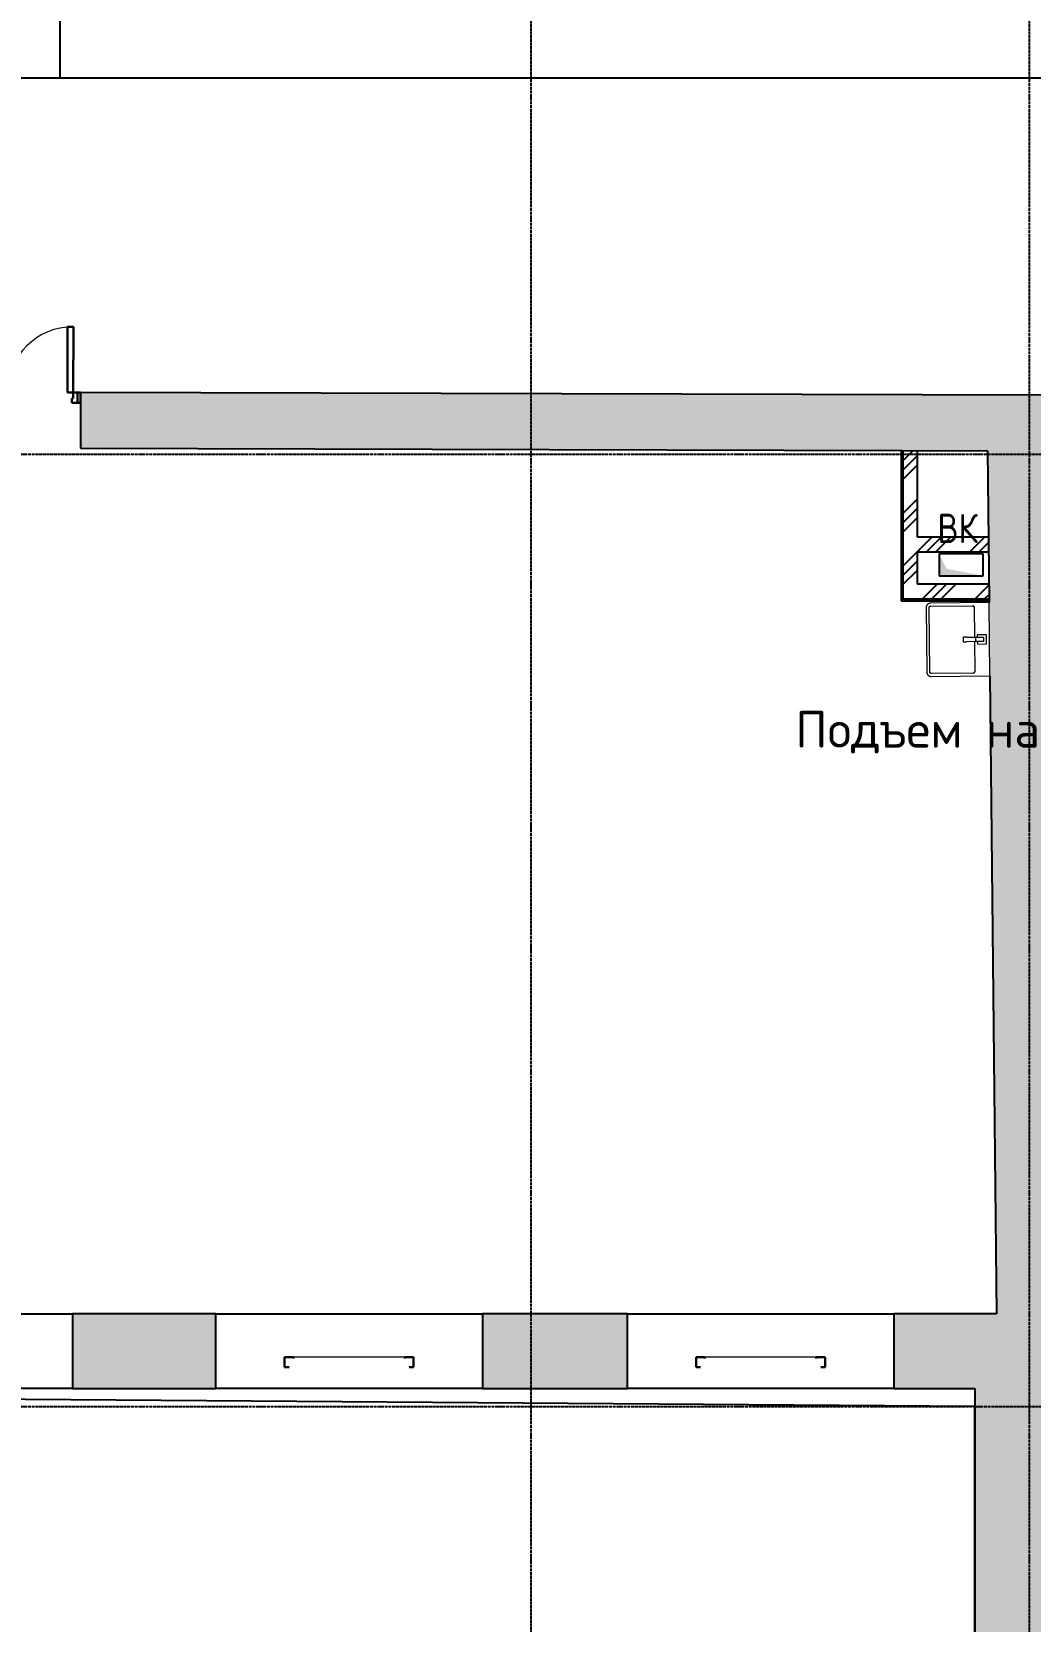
# Model space of a CAD drawing. Header units: millimetres. Extents: x -99936 to 523262, y -63190 to 327013.
# Drawn here: x 143740 to 150555, y 791 to 11641 of the extents above; entities that cross this region are included whole.
import ezdxf
from ezdxf import colors
from ezdxf.entities.mleader import LeaderData, LeaderLine
from ezdxf.math import Vec2, Vec3

# ---------------------------------------------------------------- set-up
doc = ezdxf.new("R2010")
doc.units = ezdxf.units.MM
for name, pattern in [('ADSK_Линия сетки', [25, 20, -2.5, 0, -2.5]), ('ADSK_Сверху', [4.5, 3, -1.5]), ('ADSK_Снесено', [4.5, 3, -1.5])]:
    doc.linetypes.add(name, pattern=pattern)
for name, color, linetype, lineweight, true_color in [('_ Окна', 5, 'Continuous', 30, 0x0000ff), ('Линии', 7, 'Continuous', 9, 0x00a600), ('Стены внутренние', 5, 'Continuous', 18, 0x0000ff), ('Стены наружные', 1, 'ADSK_Снесено', 18, 0xff0000)]:
    doc.layers.add(name, color=color, linetype=linetype, lineweight=lineweight, true_color=true_color)
for name, color, linetype, lineweight in [('Аннотация', 7, 'Continuous', 9), ('Двери', 251, 'Continuous', 18), ('Окна', 251, 'Continuous', 18), ('Сантехника', 251, 'Continuous', 18), ('Узлы', 7, 'Continuous', 18)]:
    doc.layers.add(name, color=color, linetype=linetype, lineweight=lineweight)
doc.styles.add('GOST Common_2', font='GOST Common_0.ttf', dxfattribs={"width": 0.9, "height": 250})
doc.styles.add('ISOCPEUR', font='isocpeur.ttf', dxfattribs={"height": 250})
pattern_1 = [(45, (108139.4, 150), (-179.6051, 179.6051), []), (45, (108202.9, 150), (0, 359.2102), []), (45, (108075.9, 150), (0, 359.2102), [])]

# ---------------------------------------------------------------- blocks, each defined once
blk = doc.blocks.new('Витраж-тент со смещением вовне - 60мм 30 сдвиг-1466942-02 План 2-го этажа маркировочный')
at = {"layer": '_ Окна', "color": 161, "linetype": 'ADSK_Сверху', "true_color": 0xaaaaff}
for p, q in [((-440, 25), (-440, -45)), ((-440, 25), (-410, 25)), ((-440, -45), (-440, 25)), ((440, 25), (410, 25)), ((440, -45), (440, 25)), ((440, -45), (440, 25)), ((-380, -45), (-440, -45)), ((-380, -35), (-380, -45)), ((380, -35), (380, -45)), ((380, -45), (440, -45))]:
    blk.add_line(p, q, dxfattribs=at)
at = {"layer": 'Окна', "color": 161, "linetype": 'ADSK_Сверху', "true_color": 0xaaaaff}
blk.add_line((-380, -45), (380, -45), dxfattribs=at)
blk = doc.blocks.new('AC_Дверь_Двупольная - Д-28п 1500х2200h-V212-02 План 2-го этажа маркировочный')
at = {"layer": 'Двери', "lineweight": 30}
for p, q in [((-700, 1140), (-660, 1140)), ((-700, 190), (-700, 1140)), ((-660, 1140), (-660, 190)), ((700, 640), (660, 640)), ((660, 640), (660, 190)), ((700, 190), (700, 640)), ((-750, 190), (-730, 190)), ((-750, 120), (-750, 190)), ((-730, 120), (-750, 120)), ((-730, 190), (-700, 190)), ((-730, 120), (-730, 190)), ((-730, 190), (-730, 120)), ((-690, 120), (-730, 120)), ((-660, 190), (-700, 190)), ((-700, 190), (-700, 150)), ((-700, 150), (-690, 150)), ((-690, 150), (-690, 120)), ((660, 190), (700, 190)), ((700, 150), (690, 150)), ((690, 150), (690, 120)), ((690, 120), (730, 120)), ((730, 190), (700, 190)), ((700, 190), (700, 150)), ((730, 120), (730, 190)), ((750, 190), (730, 190)), ((730, 190), (730, 120)), ((730, 120), (750, 120)), ((750, 120), (750, 190))]:
    blk.add_line(p, q, dxfattribs=at)
at = {"layer": 'Двери'}
for centre, radius, start, end in [((-700, 190), 950, 360, 90), ((700, 190), 450, 90, 180)]:
    blk.add_arc(centre, radius, start, end, dxfattribs=at)
blk = doc.blocks.new('Parametric_Porcelain_bathroom_sink_20774 - 500х430мм-V220-02 План 2-го этажа маркировочный')
at = {"layer": 'Сантехника'}
for p, q in [((345, 570), (-95, 570)), ((-95, 550), (345, 550)), ((-125, 540), (-125, 140)), ((-105, 253), (-105, 540)), ((355, 540), (355, 253)), ((375, 140), (375, 540)), ((110, 243), (-95, 243)), ((93, 221), (93, 162)), ((110, 223), (95, 223)), ((140, 319), (110, 319)), ((110, 319), (110, 296)), ((140, 319), (110, 319)), ((110, 236), (110, 296)), ((110, 201), (110, 236)), ((140, 236), (110, 236)), ((140, 296), (140, 319)), ((140, 296), (140, 236)), ((345, 243), (140, 243)), ((140, 236), (140, 201)), ((155, 223), (140, 223)), ((156, 162), (156, 221)), ((-125, 140), (-120, 140)), ((-120, 140), (-115, 140)), ((-115, 140), (365, 140)), ((95, 160), (155, 160)), ((110, 181), (110, 201)), ((140, 181), (110, 181)), ((140, 201), (140, 181)), ((365, 140), (370, 140)), ((370, 140), (375, 140))]:
    blk.add_line(p, q, dxfattribs=at)
at = {"layer": 'Сантехника', "flags": 128}
for points in [[(-95, 570), (-96, 570), (-97, 570), (-99, 570), (-100, 570), (-101, 569), (-102, 569), (-103, 569), (-104, 568), (-106, 568), (-107, 568), (-108, 567), (-109, 567), (-110, 566), (-111, 565), (-112, 565), (-113, 564), (-114, 563), (-115, 563), (-116, 562), (-117, 561), (-117, 560), (-118, 559), (-119, 558), (-120, 557), (-120, 556), (-121, 555), (-121, 554), (-122, 553), (-123, 552), (-123, 551), (-123, 550), (-124, 549), (-124, 547), (-124, 546), (-125, 545), (-125, 544), (-125, 543), (-125, 542), (-125, 540), (-125, 540)], [(-105, 540), (-105, 540), (-105, 541), (-105, 541), (-105, 542), (-105, 542), (-105, 542), (-105, 543), (-104, 543), (-104, 544), (-104, 544), (-104, 544), (-104, 545), (-104, 545), (-103, 545), (-103, 546), (-103, 546), (-103, 546), (-103, 547), (-102, 547), (-102, 547), (-102, 547), (-101, 548), (-101, 548), (-101, 548), (-100, 548), (-100, 549), (-100, 549), (-99, 549), (-99, 549), (-99, 549), (-98, 549), (-98, 550), (-97, 550), (-97, 550), (-97, 550), (-96, 550), (-96, 550), (-96, 550), (-95, 550), (-95, 550)], [(-101, 548), (-101, 548), (-102, 548), (-102, 547), (-102, 547), (-102, 547)], [(-95, 550), (-95, 550), (-96, 550), (-96, 550), (-97, 550)], [(375, 540), (375, 541), (375, 542), (375, 544), (375, 545), (374, 546), (374, 547), (374, 548), (373, 549), (373, 551), (373, 552), (372, 553), (372, 554), (371, 555), (370, 556), (370, 557), (369, 558), (368, 559), (368, 560), (367, 561), (366, 562), (365, 562), (364, 563), (363, 564), (362, 565), (361, 565), (360, 566), (359, 566), (358, 567), (357, 568), (356, 568), (355, 568), (354, 569), (352, 569), (351, 569), (350, 570), (349, 570), (348, 570), (347, 570), (345, 570), (345, 570)], [(346, 550), (346, 550), (346, 550), (345, 550), (345, 550)], [(345, 550), (345, 550), (346, 550), (346, 550), (347, 550), (347, 550), (347, 550), (348, 550), (348, 549), (349, 549), (349, 549), (349, 549), (350, 549), (350, 549), (350, 548), (351, 548), (351, 548), (351, 548), (352, 548), (352, 547), (352, 547), (352, 547), (353, 546), (353, 546), (353, 546), (353, 545), (354, 545), (354, 545), (354, 544), (354, 544), (354, 544), (354, 543), (355, 543), (355, 542), (355, 542), (355, 542), (355, 541), (355, 541), (355, 541), (355, 540), (355, 540)], [(353, 546), (353, 546), (353, 547), (352, 547), (352, 547), (352, 547)], [(-105, 541), (-105, 541), (-105, 541), (-105, 540), (-105, 540)], [(355, 540), (355, 540), (355, 541), (355, 541), (355, 542)], [(-105, 253), (-105, 253), (-105, 252), (-105, 252), (-105, 252)], [(-95, 243), (-95, 243), (-96, 243), (-96, 243), (-97, 243), (-97, 243), (-97, 243), (-98, 244), (-98, 244), (-99, 244), (-99, 244), (-99, 244), (-100, 244), (-100, 244), (-100, 245), (-101, 245), (-101, 245), (-101, 245), (-102, 246), (-102, 246), (-102, 246), (-102, 246), (-103, 247), (-103, 247), (-103, 247), (-103, 248), (-104, 248), (-104, 248), (-104, 249), (-104, 249), (-104, 250), (-104, 250), (-105, 250), (-105, 251), (-105, 251), (-105, 251), (-105, 252), (-105, 252), (-105, 253), (-105, 253), (-105, 253)], [(-103, 247), (-103, 247), (-103, 247), (-102, 246), (-102, 246), (-102, 246)], [(-96, 243), (-96, 243), (-96, 243), (-95, 243), (-95, 243)], [(355, 253), (355, 253), (355, 252), (355, 252), (355, 252), (355, 251), (355, 251), (355, 250), (354, 250), (354, 250), (354, 249), (354, 249), (354, 249), (354, 248), (353, 248), (353, 248), (353, 247), (353, 247), (353, 247), (352, 246), (352, 246), (352, 246), (351, 245), (351, 245), (351, 245), (350, 245), (350, 245), (350, 244), (349, 244), (349, 244), (349, 244), (348, 244), (348, 244), (347, 243), (347, 243), (347, 243), (346, 243), (346, 243), (346, 243), (345, 243), (345, 243)], [(345, 243), (345, 243), (346, 243), (346, 243), (347, 243)], [(351, 245), (351, 245), (352, 246), (352, 246), (352, 246), (352, 246)], [(355, 252), (355, 252), (355, 253), (355, 253), (355, 253)]]:
    blk.add_lwpolyline(points, dxfattribs=at)
at = {"layer": 'Сантехника'}
for centre, radius, start, end in [((95, 221), 1.87, 120, 150), ((95, 221), 1.87, 90, 180), ((95, 221), 1.87, 120, 150), ((95, 221), 1.87, 120, 150), ((155, 221), 1.87, 0, 90), ((155, 221), 1.87, 30, 60), ((155, 221), 1.87, 30, 60), ((155, 221), 1.87, 30, 60), ((95, 162), 1.49, 180, 270), ((155, 162), 1.49, 270, 360)]:
    blk.add_arc(centre, radius, start, end, dxfattribs=at)

msp = doc.modelspace()

# ---------------------------------------------------------------- hatches: boundary and pattern name
at = {"layer": 'Стены внутренние', "lineweight": 25, "true_color": 0x636466}
h = msp.add_hatch(color=251, dxfattribs=at)
h.paths.add_polyline_path([(150643.874, 8780.409), (150640.001, 9160.42), (144072.229, 9177.781), (144072.229, 8797.78), (150641.871, 8780.414)])
h.paths.add_polyline_path([(142571.23, 8801.747), (142572.049, 9181.746), (135507.916, 9200.419), (135507.916, 8820.418), (142541.699, 8801.825)])
h.paths.add_polyline_path([(134006.917, 8824.385), (134007.736, 9204.384), (126996.32, 9222.918), (126996.32, 8842.916), (133964.74, 8824.497)])
h.paths.add_polyline_path([(125495.321, 8846.884), (125496.14, 9226.883), (123737.937, 9231.531), (123736.932, 8851.532), (125345.237, 8847.281)])
h.paths.add_polyline_path([(122236.938, 8855.497), (122237.757, 9235.496), (118638.715, 9245.009), (118638.715, 8865.008), (122211.129, 8855.565)])
h.paths.add_polyline_path([(117111.776, 8869.044), (117111.776, 9249.046), (116272.423, 9251.264), (116273.168, 8871.261), (117048.571, 8869.211)])
h = msp.add_hatch(dxfattribs=at)
h.set_pattern_fill('FP_1', color=251, style=0, pattern_type=2)
h.set_pattern_definition(pattern_1)
h.paths.add_polyline_path([(149685.395, 7869.431), (149785.395, 7869.431), (149785.395, 8782.678), (149685.395, 8782.942), (149685.395, 8057.313)])
msp.add_hatch(color=251, dxfattribs=at).paths.add_polyline_path([(150703.911, 2889.504), (150643.874, 8780.409), (150263.844, 8781.413), (150323.892, 2889.504), (150686.331, 2889.504)])
h = msp.add_hatch(dxfattribs=at)
h.set_pattern_fill('FP_1', color=251, style=0, pattern_type=2)
h.set_pattern_definition(pattern_1)
h.paths.add_polyline_path([(150270.876, 8091.428), (150269.857, 8191.428), (149785.395, 8191.428), (149785.395, 8091.428), (150263.844, 8091.428)])
h = msp.add_hatch(dxfattribs=at)
h.set_pattern_fill('FP_1', color=251, style=0, pattern_type=2)
h.set_pattern_definition(pattern_1)
h.paths.add_polyline_path([(150274.158, 7769.431), (150273.138, 7869.431), (149685.395, 7869.431), (149685.395, 7769.431), (150265.162, 7769.431)])
at = {"layer": 'Стены наружные', "linetype": 'Continuous', "lineweight": 25, "true_color": 0x636466}
h = msp.add_hatch(color=251, dxfattribs=at)
h.paths.add_polyline_path([(150165.663, 2379.504), (150686.331, 2379.504), (150686.331, 2889.504), (149625.024, 2889.504), (149625.024, 2379.504)])
h.paths.add_polyline_path([(147805.024, 2379.504), (147805.024, 2889.504), (146815.585, 2889.504), (146815.585, 2379.504), (147624.341, 2379.504)])
h.paths.add_polyline_path([(144016.976, 2379.504), (144995.585, 2379.504), (144995.585, 2889.504), (144016.976, 2889.504), (144016.976, 2714.833)])
h.paths.add_polyline_path([(141209.006, 2379.504), (142196.976, 2379.504), (142196.976, 2889.504), (141209.006, 2889.504), (141209.006, 2714.833)])
h.paths.add_polyline_path([(138659.84, 2379.504), (139389.006, 2379.504), (139389.006, 2889.504), (138360.259, 2889.504), (138360.259, 2379.504)])
h.paths.add_polyline_path([(135333.348, 2379.504), (136540.259, 2379.504), (136540.259, 2889.504), (135333.348, 2889.504), (135333.348, 2714.833)])
h.paths.add_polyline_path([(132532.856, 2379.504), (133933.348, 2379.504), (133933.348, 2889.504), (132532.856, 2889.504), (132532.856, 2714.833)])
h.paths.add_polyline_path([(131132.856, 2379.504), (131132.856, 2889.504), (129903.4, 2889.504), (129903.4, 2379.504), (130908.573, 2379.504)])
h.paths.add_polyline_path([(127919.581, 2379.504), (128083.4, 2379.504), (128083.4, 2889.504), (127094.762, 2889.504), (127094.762, 2379.504), (127293.772, 2379.504)])
h.paths.add_polyline_path([(125274.762, 2379.504), (125274.762, 2889.504), (124257.121, 2889.504), (124257.121, 2379.504), (124752.451, 2379.504)])
h.paths.add_polyline_path([(116412.397, 2379.504), (116813.139, 2379.504), (116813.139, 2889.504), (116412.397, 2889.504), (116412.397, 2749.367)])
h.paths.add_polyline_path([(122004.705, 2379.504), (122437.121, 2379.504), (122437.121, 2889.504), (121410.898, 2889.504), (121410.898, 2379.504)])
h.paths.add_polyline_path([(119590.898, 2379.504), (119590.898, 2889.504), (118633.139, 2889.504), (118633.139, 2379.504)])
msp.add_hatch(color=251, dxfattribs=at).paths.add_polyline_path([(150686.331, 300.232), (150686.331, 2379.504), (150176.331, 2379.504), (150176.331, 300.232), (150517.101, 300.232)])
at = {"layer": 'Узлы', "lineweight": 25, "true_color": 0x636466}
msp.add_hatch(color=251, dxfattribs=at).paths.add_polyline_path([(150165.663, 7926.431), (150232.491, 7926.763), (149983.672, 7975.928), (149934.175, 8076.431), (149934.175, 7926.431), (149983.672, 7926.431)])

# ---------------------------------------------------------------- linework, layer by layer
at = {"linetype": 'ADSK_Линия сетки', "lineweight": 25}
for p, q in [((147149.31, -3863.552), (147149.31, 21818.801)), ((150549.31, -3863.552), (150549.31, 21818.801)), ((97053.175, 8756.788), (165281.118, 8756.788)), ((97053.175, 2256.788), (165281.118, 2256.788))]:
    msp.add_line(p, q, dxfattribs=at)
at = {"color": 251, "lineweight": 25, "true_color": 0x636466}
for points in [[(154172.612, 21084.059), (154172.612, 43909.207), (164172.017, 43909.207), (164353.349, 8682.302), (158072.8, 8682.302), (158072.8, 300.232), (150176.331, 300.232), (150176.331, 2256.788), (139375.373, 2336.478), (139475.795, 2335.737), (139475.795, -2582.567), (127112.043, -2582.567), (127112.043, 2336.478), (116412.397, 2336.478), (116412.397, 422.021), (108429.898, 456.788), (108429.898, 8679.252)], [(119444.636, 21068.632), (119440.718, 13720.182), (122426.973, 13716.632), (122426.973, 13206.632), (120564.563, 13206.632), (120564.563, 11328.12), (143932.168, 11328.12), (143932.168, 13716.632), (146881.304, 13716.632), (146869.103, 21084.059), (139456.416, 21084.059), (139456.416, 43675.127), (126595.235, 43675.127), (126595.235, 21068.632), (119444.636, 21068.632)], [(108910.526, 11328.12), (154861.073, 11328.12), (154859.252, 21054.566), (154172.612, 21084.059)]]:
    msp.add_lwpolyline(points, dxfattribs=at)
at = {"layer": 'Линии', "color": 251, "lineweight": 25, "true_color": 0x636466}
for p, q in [((149934.175, 8076.431), (149934.175, 7926.431)), ((150234.175, 8076.431), (149934.175, 8076.431)), ((150234.175, 7926.431), (150234.175, 8076.431)), ((149934.175, 7926.431), (150234.175, 7926.431))]:
    msp.add_line(p, q, dxfattribs=at)
at = {"layer": 'Стены внутренние', "color": 251, "lineweight": 25, "true_color": 0x636466}
for p, q in [((150640.001, 9160.42), (144072.229, 9177.781)), ((144072.044, 9107.781), (144071.225, 8797.782)), ((144071.225, 8797.782), (149673.395, 8782.974)), ((149673.395, 8782.974), (149673.395, 7757.431)), ((149675.395, 8782.969), (150263.844, 8781.413)), ((149785.395, 8191.428), (149785.395, 8782.678)), ((150263.844, 8781.413), (150274.26, 7759.431)), ((150269.857, 8191.428), (149785.395, 8191.428)), ((149785.395, 7869.431), (149785.395, 8091.428)), ((149785.395, 8091.428), (150270.876, 8091.428)), ((150273.138, 7869.431), (149785.395, 7869.431)), ((149673.395, 7757.431), (150274.28, 7757.431)), ((150274.28, 7757.431), (150274.414, 7744.261)), ((150279.506, 7244.628), (150323.892, 2889.504))]:
    msp.add_line(p, q, dxfattribs=at)
at = {"layer": 'Стены наружные', "color": 251, "lineweight": 25, "true_color": 0x636466}
for p, q in [((149675.395, 8782.969), (149673.395, 8782.974)), ((149675.395, 8782.969), (149675.395, 7757.431)), ((149685.395, 8782.942), (149685.395, 7769.431)), ((149675.395, 7769.431), (149673.395, 7769.431)), ((149673.395, 7759.431), (150274.26, 7759.431)), ((149685.395, 7769.431), (150274.158, 7769.431)), ((150274.28, 7757.431), (150274.26, 7759.431))]:
    msp.add_line(p, q, dxfattribs=at)
at = {"layer": 'Стены наружные', "color": 251, "linetype": 'Continuous', "lineweight": 25, "true_color": 0x636466}
for p, q in [((142196.976, 2889.504), (144016.976, 2889.504)), ((144995.585, 2889.504), (144016.976, 2889.504)), ((144016.976, 2889.504), (144016.976, 2379.504)), ((144995.585, 2379.504), (144995.585, 2889.504)), ((144995.585, 2889.504), (146815.585, 2889.504)), ((147805.024, 2889.504), (146815.585, 2889.504)), ((146815.585, 2889.504), (146815.585, 2379.504)), ((147805.024, 2379.504), (147805.024, 2889.504)), ((147805.024, 2889.504), (149625.024, 2889.504)), ((150323.892, 2889.504), (149625.024, 2889.504)), ((149625.024, 2889.504), (149625.024, 2379.504)), ((144016.976, 2379.504), (142196.976, 2379.504)), ((144016.976, 2379.504), (144995.585, 2379.504)), ((146815.585, 2379.504), (144995.585, 2379.504)), ((146815.585, 2379.504), (147805.024, 2379.504)), ((149625.024, 2379.504), (147805.024, 2379.504)), ((149625.024, 2379.504), (150176.331, 2379.504)), ((150176.331, 2379.504), (150176.331, 300.232))]:
    msp.add_line(p, q, dxfattribs=at)

# ---------------------------------------------------------------- block references
at = {"layer": '_ Окна', "color": 251, "linetype": 'ADSK_Сверху', "lineweight": 25, "true_color": 0x636466, "rotation": 180}
for p in [(145905.585, 2549.504), (148715.024, 2549.504)]:
    msp.add_blockref('Витраж-тент со смещением вовне - 60мм 30 сдвиг-1466942-02 План 2-го этажа маркировочный', p, dxfattribs=at)
at = {"layer": 'Двери', "color": 251, "lineweight": 25, "true_color": 0x636466, "rotation": 359.8485505277052}
msp.add_blockref('AC_Дверь_Двупольная - Д-28п 1500х2200h-V212-02 План 2-го этажа маркировочный', (143321.73, 8989.764), dxfattribs=at)
at = {"layer": 'Сантехника', "color": 251, "lineweight": 25, "true_color": 0x636466, "rotation": 90.58391097812459}
msp.add_blockref('Parametric_Porcelain_bathroom_sink_20774 - 500х430мм-V220-02 План 2-го этажа маркировочный', (150418.227, 7370.878), dxfattribs=at)

# ---------------------------------------------------------------- texts
at = {"layer": 'Аннотация', "color": 251, "lineweight": 25, "true_color": 0x636466, "insert": (149921.541, 8351.345), "char_height": 200, "width": 360.75937, "attachment_point": 1, "style": 'GOST Common_2'}
msp.add_mtext('ВК', dxfattribs=at)

# ---------------------------------------------------------------- leaders
at = {"ltscale": 10}
ml = msp.add_multileader_mtext('Standard', dxfattribs=at)
ml.set_content('Подъем на 3 этаж', color=256, style='ISOCPEUR')
ml.set_leader_properties()
ml.build(insert=Vec2(0, 0))
ml.multileader.update_dxf_attribs({"text_left_attachment_type": 6, "text_right_attachment_type": 6, "dogleg_length": 0.36, "arrow_head_size": 0.18})
ctx = ml.context
ctx.base_point, ctx.char_height, ctx.arrow_head_size, ctx.landing_gap_size, ctx.plane_origin = Vec3(148757.486, 6704.313), 250, 0.18, 0.09, Vec3(152554.745, 5476.788)
ctx.left_attachment, ctx.right_attachment, ctx.text_align_type = 6, 6, 2
notes = []
notes.append((ctx, [(1, (1, 1, 0), (151670.526, 6704.313), (-1, 0), 0.36, [(0, [(152554.745, 5476.788)], 0, [])])]))
ctx.mtext.insert, ctx.mtext.alignment, ctx.mtext.flow_direction = Vec3(151832.804, 7004.313), 3, 5
for ctx, leaders in notes:
    for number, flags, end, landing, length, lines in leaders:
        leader = LeaderData()
        leader.index, (leader.has_last_leader_line, leader.has_dogleg_vector, leader.attachment_direction) = number, flags
        leader.last_leader_point, leader.dogleg_vector, leader.dogleg_length = Vec3(end), Vec3(landing), length
        for number, points, colour, breaks in lines:
            line = LeaderLine()
            line.index, line.vertices, line.color, line.breaks = number, Vec3.list(points), colors.encode_raw_color(colour), breaks
            leader.lines.append(line)
        ctx.leaders.append(leader)

doc.saveas('drawing.dxf')
